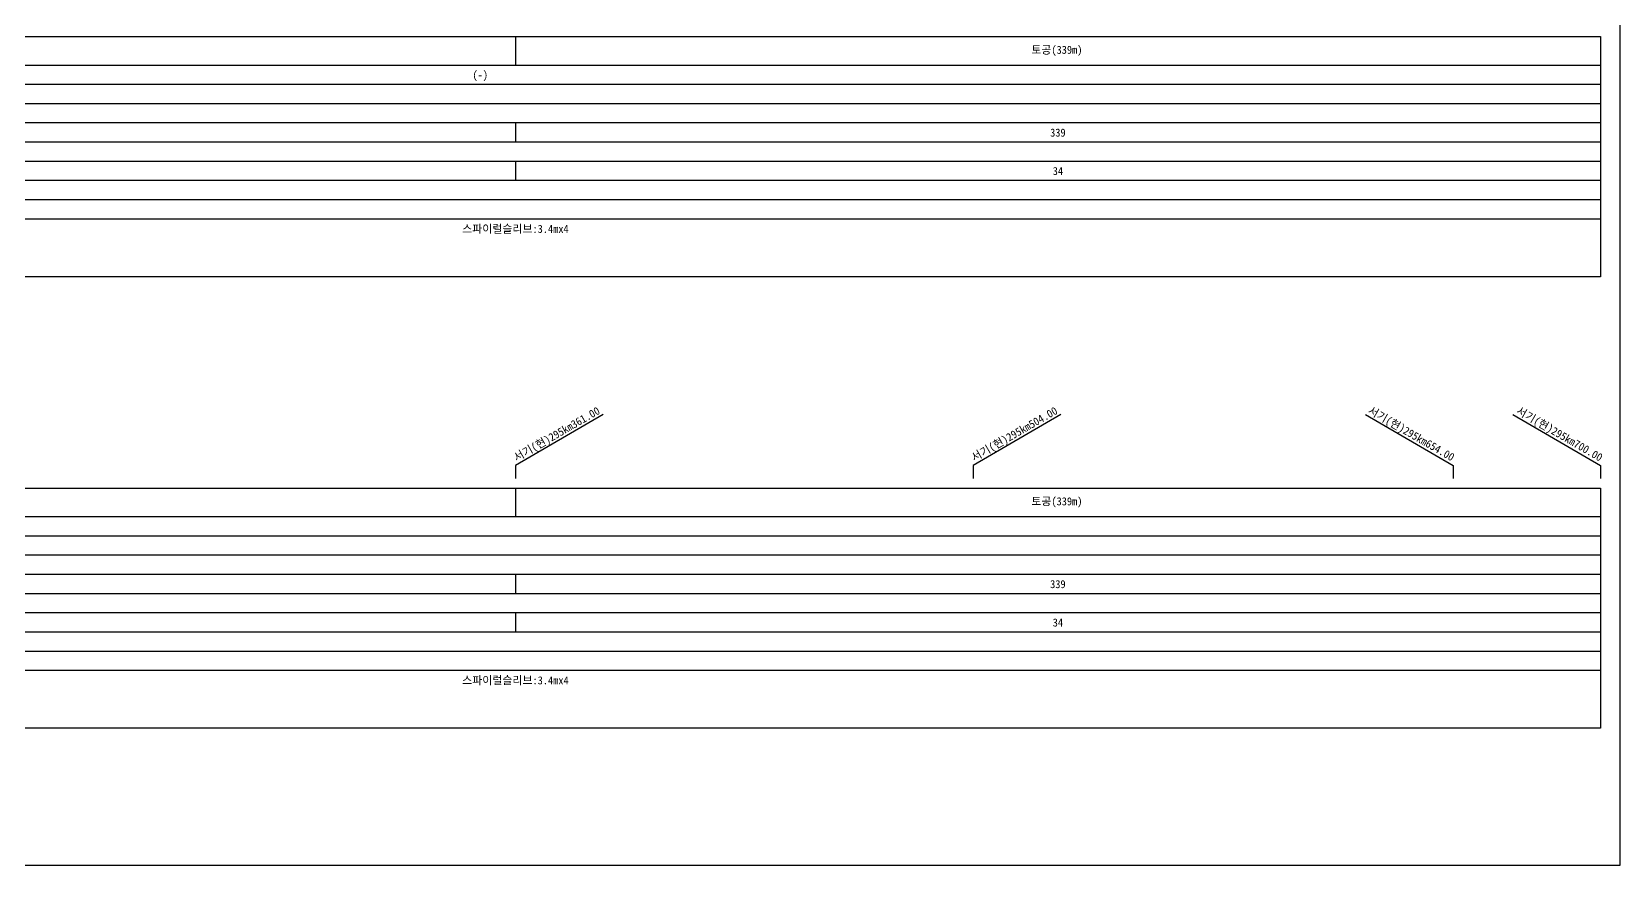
# Model space of a CAD drawing. Header units: millimetres. Extents: x 12262 to 13058, y 1103 to 1809.
# Drawn here: x 12561.5 to 13057.9, y 1103.1 to 1363.4 of the extents above; entities that cross this region are included whole.
import ezdxf
from ezdxf.enums import TextEntityAlignment as Align

# ---------------------------------------------------------------- set-up
doc = ezdxf.new("R2010")
doc.units = ezdxf.units.MM
doc.header["$LTSCALE"] = 10
doc.header["$MEASUREMENT"] = 0
for name, color, linetype in [('TT-TABL-LIN1', 4, 'Continuous'), ('TT-TABL-LIN2', 1, 'Continuous'), ('TT-TABL-TEX2', 3, 'Continuous'), ('TZ-LEAL', 1, 'Continuous'), ('TZ-LEAT', 3, 'Continuous')]:
    doc.layers.add(name, color=color, linetype=linetype)
doc.layers.add('TX-PAPR', color=2, linetype='Continuous', plot=False)
doc.styles.get("Standard").update_dxf_attribs({"font": 'GulimChe.ttf'})
doc.styles.add('굴림체', font='GulimChe.ttf')

# ---------------------------------------------------------------- blocks, each defined once
blk = doc.blocks.new('JD-경부고속하선표_190503')
at = {"layer": 'TT-TABL-LIN1'}
blk.add_lwpolyline([(2, 114), (785.58, 114), (785.58, 39), (2, 39)], close=True, dxfattribs=at)
at = {"layer": 'TT-TABL-LIN2'}
for points in [[(785.58, 105), (9.33, 105)], [(785.58, 99), (9.33, 99)], [(785.58, 93), (9.33, 93)], [(785.58, 87), (9.33, 87)], [(785.58, 81), (38.33, 81)], [(785.58, 75), (9.33, 75)], [(785.58, 69), (9.33, 69)], [(785.58, 63), (9.33, 63)], [(785.58, 57), (9.33, 57)]]:
    blk.add_lwpolyline(points, dxfattribs=at)
blk = doc.blocks.new('JD-경부고속상선표_190503')
at = {"layer": 'TT-TABL-LIN1'}
blk.add_lwpolyline([(2, 114), (785.58, 114), (785.58, 39), (2, 39)], close=True, dxfattribs=at)
at = {"layer": 'TT-TABL-LIN2'}
for points in [[(785.58, 105), (9.33, 105)], [(785.58, 99), (9.33, 99)], [(785.58, 93), (9.33, 93)], [(785.58, 87), (9.33, 87)], [(785.58, 81), (38.33, 81)], [(785.58, 75), (9.33, 75)], [(785.58, 69), (9.33, 69)], [(785.58, 63), (9.33, 63)], [(785.58, 57), (9.33, 57)]]:
    blk.add_lwpolyline(points, dxfattribs=at)

msp = doc.modelspace()

# ---------------------------------------------------------------- linework, layer by layer
at = {"layer": 'TX-PAPR'}
msp.add_lwpolyline([(12261.89, 1103.05), (13057.89, 1103.05), (13057.89, 1619.05), (12261.89, 1619.05)], close=True, dxfattribs=at)
at = {"layer": 'TZ-LEAL'}
for points in [[(12712.68, 1361.87), (12712.68, 1352.87)], [(12712.68, 1334.87), (12712.68, 1328.87)], [(12712.68, 1322.87), (12712.68, 1316.87)], [(12740.07, 1243.87), (12712.68, 1227.85), (12712.68, 1223.85)], [(12883.07, 1243.87), (12855.68, 1227.85), (12855.68, 1223.85)], [(12978.3, 1243.87), (13005.68, 1227.85), (13005.68, 1223.85)], [(13024.3, 1243.87), (13051.68, 1227.85), (13051.68, 1223.85)], [(12712.68, 1220.85), (12712.68, 1211.85)], [(12712.68, 1193.85), (12712.68, 1187.85)], [(12712.68, 1181.85), (12712.68, 1175.85)]]:
    msp.add_lwpolyline(points, dxfattribs=at)

# ---------------------------------------------------------------- block references
at = {"layer": 'TT-TABL-LIN2'}
for name, p in [('JD-경부고속하선표_190503', (12266.11, 1247.87)), ('JD-경부고속상선표_190503', (12266.11, 1106.85))]:
    msp.add_blockref(name, p, dxfattribs=at)

# ---------------------------------------------------------------- texts
at = {"layer": 'TT-TABL-TEX2', "style": '굴림체'}
for p in [(12881.86, 1357.54), (12881.86, 1216.52)]:
    msp.add_text('토공(339m)', height=2.5, dxfattribs=at).set_placement(p, align=Align.MIDDLE)
at = {"layer": 'TT-TABL-TEX2'}
for s, p in [('(-)', (12701.68, 1349.87)), ('339', (12882.18, 1331.87)), ('34', (12882.18, 1319.87)), ('339', (12882.18, 1190.85)), ('34', (12882.18, 1178.85))]:
    msp.add_text(s, height=2.5, dxfattribs=at).set_placement(p, align=Align.MIDDLE_CENTER)
for p in [(12712.68, 1301.87), (12712.68, 1160.85)]:
    msp.add_text('스파이럴슬리브:3.4mx4', height=2.5, dxfattribs=at).set_placement(p, align=Align.MIDDLE)
at = {"layer": 'TZ-LEAT', "style": '굴림체'}
for s, rotation, p in [('서기(현)295km361.00', 30, (12726.18, 1236.64)), ('서기(현)295km504.00', 30, (12869.18, 1236.64)), ('서기(현)295km654.00', 330, (12991.99, 1236.75)), ('서기(현)295km700.00', 330, (13038.29, 1236.67))]:
    msp.add_text(s, height=2.5, rotation=rotation, dxfattribs=at).set_placement(p, align=Align.CENTER)

doc.saveas('drawing.dxf')
